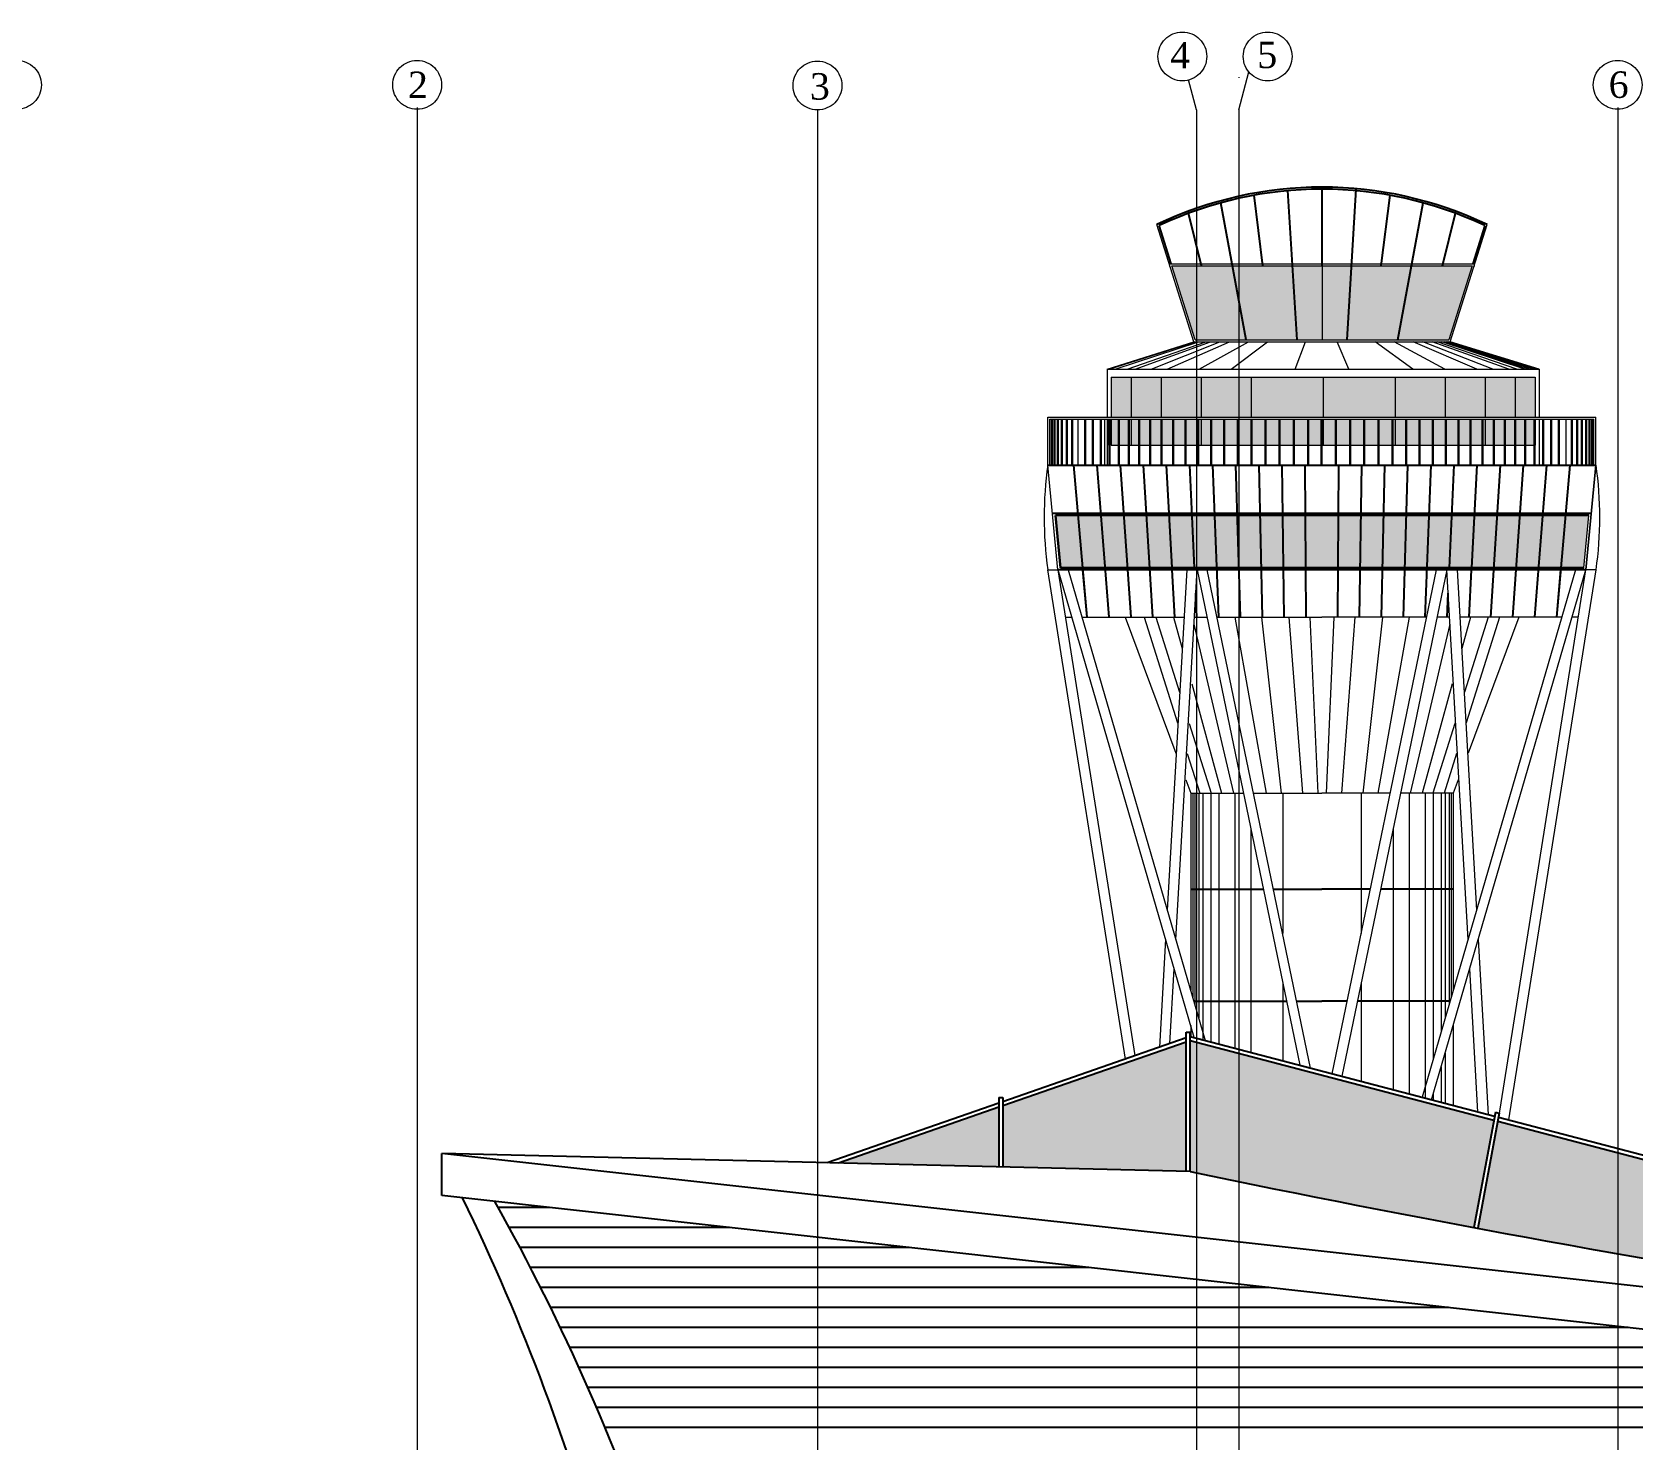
# Model space of a CAD drawing. Header units: metres. Extents: x 2330 to 2661, y 695 to 924.
# Drawn here: x 2503.13 to 2543.13, y 888.87 to 924.07 of the extents above; entities that cross this region are included whole.
import ezdxf

# ---------------------------------------------------------------- set-up
doc = ezdxf.new("R2010")
doc.units = ezdxf.units.M
doc.header["$LTSCALE"] = 20
doc.linetypes.add('ACAD_ISO02W100', pattern=[15, 12, -3])
doc.layers.add('Axis', color=254, linetype='ACAD_ISO02W100', lineweight=5)
doc.layers.add('Tree and Others', color=74, linetype='Continuous')
doc.styles.add('50TEXTO15', font='romans.shx', dxfattribs={"height": 0.15})

msp = doc.modelspace()

# ---------------------------------------------------------------- hatches: boundary and pattern name
h = msp.add_hatch(color=256)
h.set_gradient(color1=(0, 0, 255), color2=(0, 114, 153), tint=1)
h.paths.add_polyline_path([(2527.29, 897.19), (2523.284, 895.795), (2527.29, 895.697)])
h.paths.add_polyline_path([(2531.964, 898.817), (2527.39, 897.224), (2527.39, 895.695), (2531.964, 895.583)])
h.paths.add_polyline_path([(2539.657, 896.866), (2532.064, 898.857), (2532.064, 895.581, 0.004892), (2539.155, 894.183)])
h.paths.add_polyline_path([(2539.754, 896.841), (2539.253, 894.165, 0.00692), (2549.327, 892.428), (2549.617, 894.255)])
h.paths.add_polyline_path([(2553.815, 893.155), (2549.714, 894.23), (2549.426, 892.412, 0.002867), (2553.614, 891.775)])
h.paths.add_polyline_path([(2553.913, 893.129), (2553.712, 891.761, 0.003071), (2558.206, 891.134), (2558.318, 891.974)])
h.paths.add_polyline_path([(2558.415, 891.949), (2558.305, 891.12, 0.004248), (2564.532, 890.345)])
at = {"layer": 'Tree and Others', "lineweight": 9}
h = msp.add_hatch(color=256, dxfattribs=at)
h.set_gradient(color1=(33, 181, 169), one_color=1, tint=1)
h.paths.add_polyline_path([(2533.127, 918.223), (2531.612, 918.223), (2532.196, 916.37), (2533.471, 916.37)])
h.paths.add_polyline_path([(2534.626, 918.223), (2533.127, 918.223), (2533.471, 916.37), (2534.739, 916.37)])
h.paths.add_polyline_path([(2535.364, 918.223), (2534.626, 918.223), (2534.739, 916.37), (2535.364, 916.37)])
h = msp.add_hatch(color=256, dxfattribs=at)
h.set_gradient(color1=(33, 181, 169), rotation=180, one_color=1, tint=1)
h.paths.add_polyline_path([(2537.6, 918.223), (2539.115, 918.223), (2538.531, 916.37), (2537.256, 916.37)])
h.paths.add_polyline_path([(2536.102, 918.223), (2537.6, 918.223), (2537.256, 916.37), (2535.988, 916.37)])
h.paths.add_polyline_path([(2535.364, 918.223), (2536.102, 918.223), (2535.988, 916.37), (2535.364, 916.37)])
at = {"layer": 'Tree and Others'}
h = msp.add_hatch(color=256, dxfattribs=at)
h.set_gradient(color1=(164, 161, 106), color2=(238, 237, 227), rotation=180, tint=1, name='CYLINDER')
h.paths.add_polyline_path([(2530.593, 915.442), (2530.093, 915.442), (2530.093, 914.442), (2530.593, 914.442)])
h.paths.add_polyline_path([(2531.343, 915.442), (2530.593, 915.442), (2530.593, 914.442), (2531.343, 914.442)])
h.paths.add_polyline_path([(2532.343, 915.442), (2531.343, 915.442), (2531.343, 914.442), (2532.343, 914.442)])
h.paths.add_polyline_path([(2533.593, 915.442), (2532.343, 915.442), (2532.343, 914.442), (2533.593, 914.442)])
h.paths.add_polyline_path([(2535.391, 915.442), (2533.593, 915.442), (2533.593, 914.442), (2535.391, 914.442)])
h.paths.add_polyline_path([(2537.188, 915.442), (2535.391, 915.442), (2535.391, 914.442), (2537.188, 914.442)])
h.paths.add_polyline_path([(2538.438, 915.442), (2537.188, 915.442), (2537.188, 914.442), (2538.438, 914.442)])
h.paths.add_polyline_path([(2539.438, 915.442), (2538.438, 915.442), (2538.438, 914.442), (2539.438, 914.442)])
h.paths.add_polyline_path([(2540.188, 915.442), (2539.438, 915.442), (2539.438, 914.442), (2540.188, 914.442)])
h.paths.add_polyline_path([(2540.688, 915.442), (2540.188, 915.442), (2540.188, 914.442), (2540.688, 914.442)])
h.paths.add_polyline_path([(2540.687, 914.392), (2540.677, 914.392), (2540.677, 913.742), (2540.687, 913.742)])
h.paths.add_polyline_path([(2540.652, 914.392), (2540.444, 914.392), (2540.444, 913.742), (2540.652, 913.742)])
h.paths.add_polyline_path([(2540.419, 914.392), (2540.197, 914.392), (2540.197, 913.742), (2540.419, 913.742)])
h.paths.add_polyline_path([(2540.172, 914.392), (2539.937, 914.392), (2539.937, 913.742), (2540.172, 913.742)])
h.paths.add_polyline_path([(2539.912, 914.392), (2539.665, 914.392), (2539.665, 913.742), (2539.912, 913.742)])
h.paths.add_polyline_path([(2539.64, 914.392), (2539.438, 914.392), (2539.438, 913.742), (2539.64, 913.742)])
h.paths.add_polyline_path([(2539.438, 914.392), (2539.38, 914.392), (2539.38, 913.742), (2539.438, 913.742)])
h.paths.add_polyline_path([(2539.355, 914.392), (2539.085, 914.392), (2539.085, 913.742), (2539.355, 913.742)])
h.paths.add_polyline_path([(2539.06, 914.392), (2538.78, 914.392), (2538.78, 913.742), (2539.06, 913.742)])
h.paths.add_polyline_path([(2538.755, 914.392), (2538.465, 914.392), (2538.465, 913.742), (2538.755, 913.742)])
h.paths.add_polyline_path([(2538.44, 914.392), (2538.141, 914.392), (2538.141, 913.742), (2538.44, 913.742)])
h.paths.add_polyline_path([(2538.116, 914.392), (2537.81, 914.392), (2537.81, 913.742), (2538.116, 913.742)])
h.paths.add_polyline_path([(2537.785, 914.392), (2537.472, 914.392), (2537.472, 913.742), (2537.785, 913.742)])
h.paths.add_polyline_path([(2537.447, 914.392), (2537.188, 914.392), (2537.188, 913.742), (2537.447, 913.742)])
h.paths.add_polyline_path([(2537.188, 914.392), (2537.129, 914.392), (2537.129, 913.742), (2537.188, 913.742)])
h.paths.add_polyline_path([(2537.104, 914.392), (2536.78, 914.392), (2536.78, 913.742), (2537.104, 913.742)])
h.paths.add_polyline_path([(2536.755, 914.392), (2536.428, 914.392), (2536.428, 913.742), (2536.755, 913.742)])
h.paths.add_polyline_path([(2536.403, 914.392), (2536.072, 914.392), (2536.072, 913.742), (2536.403, 913.742)])
h.paths.add_polyline_path([(2536.047, 914.392), (2535.715, 914.392), (2535.715, 913.742), (2536.047, 913.742)])
h.paths.add_polyline_path([(2535.69, 914.392), (2535.391, 914.392), (2535.391, 913.742), (2535.69, 913.742)])
h.paths.add_polyline_path([(2535.344, 914.392), (2535.024, 914.392), (2535.024, 913.742), (2535.344, 913.742)])
h.paths.add_polyline_path([(2534.999, 914.392), (2534.666, 914.392), (2534.666, 913.742), (2534.999, 913.742)])
h.paths.add_polyline_path([(2534.641, 914.392), (2534.311, 914.392), (2534.311, 913.742), (2534.641, 913.742)])
h.paths.add_polyline_path([(2535.391, 914.392), (2535.369, 914.392), (2535.369, 913.742), (2535.391, 913.742)])
h.paths.add_polyline_path([(2534.286, 914.392), (2533.959, 914.392), (2533.959, 913.742), (2534.286, 913.742)])
h.paths.add_polyline_path([(2533.934, 914.392), (2533.61, 914.392), (2533.61, 913.742), (2533.934, 913.742)])
h.paths.add_polyline_path([(2533.585, 914.392), (2533.267, 914.392), (2533.267, 913.742), (2533.585, 913.742)])
h.paths.add_polyline_path([(2533.242, 914.392), (2532.929, 914.392), (2532.929, 913.742), (2533.242, 913.742)])
h.paths.add_polyline_path([(2532.904, 914.392), (2532.598, 914.392), (2532.598, 913.742), (2532.904, 913.742)])
h.paths.add_polyline_path([(2532.573, 914.392), (2532.343, 914.392), (2532.343, 913.742), (2532.573, 913.742)])
h.paths.add_polyline_path([(2532.343, 914.392), (2532.274, 914.392), (2532.274, 913.742), (2532.343, 913.742)])
h.paths.add_polyline_path([(2532.249, 914.392), (2531.959, 914.392), (2531.959, 913.742), (2532.249, 913.742)])
h.paths.add_polyline_path([(2531.934, 914.392), (2531.654, 914.392), (2531.654, 913.742), (2531.934, 913.742)])
h.paths.add_polyline_path([(2531.629, 914.392), (2531.358, 914.392), (2531.358, 913.742), (2531.629, 913.742)])
h.paths.add_polyline_path([(2531.333, 914.392), (2531.074, 914.392), (2531.074, 913.742), (2531.333, 913.742)])
h.paths.add_polyline_path([(2531.049, 914.392), (2530.801, 914.392), (2530.801, 913.742), (2531.049, 913.742)])
h.paths.add_polyline_path([(2530.776, 914.392), (2530.593, 914.392), (2530.593, 913.742), (2530.776, 913.742)])
h.paths.add_polyline_path([(2530.593, 914.392), (2530.542, 914.392), (2530.542, 913.742), (2530.593, 913.742)])
h.paths.add_polyline_path([(2530.517, 914.392), (2530.295, 914.392), (2530.295, 913.742), (2530.517, 913.742)])
h.paths.add_polyline_path([(2530.27, 914.392), (2530.093, 914.392), (2530.093, 913.742), (2530.27, 913.742)])
h = msp.add_hatch(color=256, dxfattribs=at)
h.set_gradient(color1=(33, 181, 169), rotation=180, one_color=1, tint=1, name='CYLINDER')
h.paths.add_polyline_path([(2542.033, 911.98), (2528.701, 911.98), (2528.824, 910.676), (2541.909, 910.676)])

# ---------------------------------------------------------------- linework, layer by layer
for p, q in [((2531.964, 895.581), (2531.964, 899.064)), ((2531.964, 899.064), (2532.064, 899.064)), ((2532.064, 895.581), (2532.064, 899.064)), ((2532.064, 898.96), (2539.675, 896.965)), ((2531.964, 898.923), (2527.39, 897.33)), ((2531.964, 898.817), (2527.39, 897.224)), ((2532.064, 898.857), (2539.657, 896.866)), ((2527.29, 897.436), (2527.29, 895.695)), ((2527.29, 897.436), (2527.39, 897.436)), ((2527.39, 897.436), (2527.39, 895.695)), ((2527.29, 897.296), (2523, 895.802)), ((2527.29, 897.19), (2523.284, 895.795)), ((2539.694, 897.064), (2539.155, 894.183)), ((2539.792, 897.045), (2539.253, 894.165)), ((2539.694, 897.064), (2539.792, 897.045)), ((2539.754, 896.841), (2549.617, 894.255)), ((2539.772, 896.94), (2549.632, 894.355)), ((2513.367, 894.986), (2513.367, 896.037)), ((2566.591, 890.112), (2513.367, 896.037)), ((2532.064, 895.581), (2513.367, 896.037)), ((2566.591, 889.061), (2513.367, 894.986))]:
    msp.add_line(p, q)
for centre, radius, start, end in [((2607.038, 1257.228), 369.337, 258.28778, 263.5998), ((2466.085, 871.599), 53.189, 14.8011, 26.0144), ((2467.499, 868.331), 54.128, 18.1677, 29.3209)]:
    msp.add_arc(centre, radius, start, end)
at = {"layer": 'Axis'}
for p, q in [((2533.28, 922.126), (2533.532, 923.071)), ((2532.228, 922.126), (2532.03, 922.868)), ((2533.28, 922.936), (2533.28, 922.923)), ((2512.755, 922.178), (2512.755, 870.392)), ((2542.755, 922.184), (2542.755, 870.392)), ((2522.755, 922.141), (2522.755, 870.392)), ((2532.228, 922.126), (2532.228, 870.392)), ((2532.228, 922.126), (2532.228, 870.392)), ((2533.28, 922.126), (2533.28, 870.392))]:
    msp.add_line(p, q, dxfattribs=at)
for centre in [(2531.873, 923.457), (2534.004, 923.457), (2502.751, 922.746), (2512.751, 922.746), (2522.755, 922.73), (2542.751, 922.746)]:
    msp.add_circle(centre, 0.61, dxfattribs=at)
at = {"layer": 'Tree and Others'}
for p, q in [((2533.471, 916.37), (2532.836, 919.799)), ((2533.882, 918.223), (2533.666, 919.988)), ((2534.739, 916.37), (2534.511, 920.102)), ((2535.364, 918.223), (2535.364, 920.14)), ((2535.988, 916.37), (2536.219, 920.14)), ((2536.845, 918.223), (2537.062, 919.987)), ((2537.256, 916.37), (2537.892, 919.798)), ((2532.355, 918.223), (2532.028, 919.537)), ((2538.372, 918.223), (2538.699, 919.536)), ((2531.596, 918.273), (2531.295, 919.228)), ((2539.43, 919.228), (2539.129, 918.273)), ((2528.512, 913.242), (2542.202, 913.242)), ((2529.385, 910.676), (2529.163, 913.242)), ((2529.385, 910.676), (2529.163, 913.242)), ((2530.041, 909.442), (2529.743, 913.242)), ((2530.041, 909.442), (2529.743, 913.242)), ((2530.59, 909.442), (2530.323, 913.242)), ((2530.59, 909.442), (2530.323, 913.242)), ((2531.139, 909.442), (2530.902, 913.242)), ((2531.139, 909.442), (2530.902, 913.242)), ((2531.619, 910.676), (2531.48, 913.242)), ((2531.619, 910.676), (2531.48, 913.242)), ((2532.177, 910.676), (2532.058, 913.242)), ((2532.177, 910.676), (2532.058, 913.242)), ((2532.781, 909.442), (2532.635, 913.242)), ((2532.781, 909.442), (2532.635, 913.242)), ((2533.327, 909.442), (2533.212, 913.242)), ((2533.327, 909.442), (2533.212, 913.242)), ((2533.874, 909.442), (2533.789, 913.242)), ((2533.874, 909.442), (2533.789, 913.242)), ((2534.42, 909.442), (2534.366, 913.242)), ((2534.42, 909.442), (2534.366, 913.242)), ((2534.966, 909.442), (2534.942, 913.242)), ((2535.357, 913.242), (2542.202, 913.242)), ((2535.757, 909.442), (2535.78, 913.242)), ((2536.303, 909.442), (2536.357, 913.242)), ((2536.303, 909.442), (2536.357, 913.242)), ((2536.849, 909.442), (2536.934, 913.242)), ((2536.849, 909.442), (2536.934, 913.242)), ((2537.395, 909.442), (2537.51, 913.242)), ((2537.395, 909.442), (2537.51, 913.242)), ((2537.942, 909.442), (2538.087, 913.242)), ((2537.942, 909.442), (2538.087, 913.242)), ((2538.546, 910.676), (2538.665, 913.242)), ((2538.546, 910.676), (2538.665, 913.242)), ((2539.103, 910.676), (2539.243, 913.242)), ((2539.103, 910.676), (2539.243, 913.242)), ((2539.584, 909.442), (2539.821, 913.242)), ((2539.584, 909.442), (2539.821, 913.242)), ((2540.133, 909.442), (2540.4, 913.242)), ((2540.133, 909.442), (2540.4, 913.242)), ((2540.682, 909.442), (2540.979, 913.242)), ((2540.682, 909.442), (2540.979, 913.242)), ((2541.338, 910.676), (2541.56, 913.242)), ((2541.338, 910.676), (2541.56, 913.242)), ((2542.088, 912.03), (2528.626, 912.03)), ((2528.701, 911.98), (2528.824, 910.676)), ((2528.824, 910.676), (2528.701, 911.98)), ((2542.033, 911.98), (2528.701, 911.98)), ((2541.955, 910.626), (2528.759, 910.626)), ((2541.909, 910.676), (2528.824, 910.676)), ((2529.491, 909.442), (2529.385, 910.676)), ((2529.491, 909.442), (2529.389, 910.626)), ((2531.686, 909.442), (2531.622, 910.626)), ((2539.036, 909.442), (2539.101, 910.626)), ((2541.231, 909.442), (2541.338, 910.676)), ((2541.231, 909.442), (2541.334, 910.626)), ((2532.234, 909.442), (2532.206, 910.044)), ((2538.489, 909.442), (2538.517, 910.044)), ((2532.081, 902.642), (2533.895, 902.642)), ((2534.151, 902.642), (2535.361, 902.642)), ((2536.572, 902.642), (2535.361, 902.642)), ((2538.642, 902.642), (2536.828, 902.642)), ((2532.16, 899.842), (2534.475, 899.842)), ((2534.731, 899.842), (2535.361, 899.842)), ((2535.991, 899.842), (2535.361, 899.842)), ((2538.563, 899.842), (2536.247, 899.842)), ((2516.062, 894.686), (2514.786, 894.686)), ((2520.554, 894.186), (2515.054, 894.186)), ((2525.046, 893.686), (2515.322, 893.686)), ((2529.538, 893.186), (2515.584, 893.186)), ((2534.03, 892.686), (2515.839, 892.686)), ((2538.522, 892.186), (2516.088, 892.186)), ((2543.014, 891.686), (2516.33, 891.686)), ((2547.506, 891.186), (2516.566, 891.186)), ((2551.997, 890.686), (2516.796, 890.686)), ((2554.151, 890.186), (2517.02, 890.186)), ((2554.151, 889.686), (2517.237, 889.686)), ((2554.151, 889.186), (2517.449, 889.186))]:
    msp.add_line(p, q, dxfattribs=at)
at = {"layer": 'Tree and Others', "lineweight": 20}
for p, q in [((2532.159, 916.32), (2531.234, 919.255)), ((2538.566, 916.32), (2539.49, 919.255)), ((2529.993, 915.642), (2532.158, 916.32)), ((2529.994, 915.642), (2532.159, 916.32)), ((2540.788, 915.642), (2538.567, 916.32)), ((2529.993, 915.642), (2540.732, 915.642)), ((2529.993, 915.642), (2529.993, 914.442)), ((2529.994, 915.642), (2540.788, 915.642)), ((2529.994, 915.642), (2540.787, 915.642)), ((2530.093, 915.442), (2530.093, 914.442)), ((2530.093, 915.442), (2540.688, 915.442)), ((2540.688, 915.442), (2540.688, 914.442)), ((2540.787, 915.642), (2540.787, 914.442)), ((2540.788, 915.642), (2540.788, 914.442)), ((2528.512, 913.242), (2542.202, 913.242)), ((2528.759, 910.626), (2528.512, 913.242)), ((2542.202, 913.242), (2541.955, 910.626)), ((2541.955, 910.626), (2542.202, 913.242)), ((2541.909, 910.676), (2542.033, 911.98)), ((2528.956, 909.442), (2529.111, 909.442)), ((2529.368, 909.442), (2531.915, 909.442)), ((2530.445, 909.442), (2531.709, 906.041)), ((2532.171, 909.442), (2532.485, 909.442)), ((2532.741, 909.442), (2535.361, 909.442)), ((2537.982, 909.442), (2535.361, 909.442)), ((2538.551, 909.442), (2538.238, 909.442)), ((2541.355, 909.442), (2538.807, 909.442)), ((2540.278, 909.442), (2539.014, 906.041)), ((2541.767, 909.442), (2541.611, 909.442)), ((2531.956, 905.377), (2532.081, 905.042)), ((2538.767, 905.377), (2538.642, 905.042)), ((2532.081, 905.042), (2533.397, 905.042)), ((2532.081, 905.042), (2533.397, 905.042)), ((2532.081, 905.042), (2532.081, 900.114)), ((2533.653, 905.042), (2535.361, 905.042)), ((2533.924, 905.042), (2535.361, 905.042)), ((2536.799, 905.042), (2535.361, 905.042)), ((2537.07, 905.042), (2535.361, 905.042)), ((2538.642, 905.042), (2537.326, 905.042)), ((2538.642, 905.042), (2537.326, 905.042)), ((2538.642, 905.042), (2538.642, 900.114)), ((2532.081, 899.233), (2532.081, 898.956)), ((2538.642, 899.233), (2538.642, 897.236))]:
    msp.add_line(p, q, dxfattribs=at)
at = {"layer": 'Tree and Others', "lineweight": 9}
for p, q in [((2531.544, 918.273), (2539.181, 918.273)), ((2531.544, 918.223), (2531.559, 918.223)), ((2532.196, 916.37), (2531.612, 918.223)), ((2531.612, 918.223), (2539.113, 918.223)), ((2535.364, 918.223), (2535.364, 916.37)), ((2539.113, 918.223), (2538.529, 916.37)), ((2539.165, 918.223), (2539.181, 918.223)), ((2532.158, 916.32), (2538.567, 916.32)), ((2532.159, 916.32), (2538.566, 916.32)), ((2532.196, 916.37), (2538.529, 916.37)), ((2528.512, 913.242), (2528.512, 914.442)), ((2528.512, 914.442), (2542.202, 914.442)), ((2528.562, 913.242), (2528.562, 914.392)), ((2528.562, 914.392), (2542.152, 914.392)), ((2542.152, 913.242), (2542.152, 914.392)), ((2542.202, 913.242), (2542.202, 914.442))]:
    msp.add_line(p, q, dxfattribs=at)
at = {"layer": 'Tree and Others', "lineweight": 0}
for p, q in [((2530.044, 915.642), (2532.189, 916.32)), ((2530.194, 915.642), (2532.278, 916.32)), ((2530.494, 915.642), (2532.456, 916.32)), ((2530.694, 915.642), (2532.575, 916.32)), ((2531.094, 915.642), (2532.812, 916.32)), ((2531.494, 915.642), (2533.05, 916.32)), ((2532.294, 915.642), (2533.525, 916.32)), ((2533.094, 915.642), (2534, 916.32)), ((2534.694, 915.642), (2534.949, 916.32)), ((2536.033, 915.642), (2535.744, 916.32)), ((2537.633, 915.642), (2536.694, 916.32)), ((2538.433, 915.642), (2537.169, 916.32)), ((2539.233, 915.642), (2537.644, 916.32)), ((2539.633, 915.642), (2537.881, 916.32)), ((2540.033, 915.642), (2538.119, 916.32)), ((2540.233, 915.642), (2538.237, 916.32)), ((2540.433, 915.642), (2538.356, 916.32)), ((2540.533, 915.642), (2538.415, 916.32)), ((2540.633, 915.642), (2538.475, 916.32)), ((2540.683, 915.642), (2538.504, 916.32)), ((2540.733, 915.642), (2538.534, 916.32)), ((2528.596, 914.392), (2528.596, 913.242)), ((2528.621, 914.392), (2528.621, 913.242)), ((2528.661, 914.392), (2528.661, 913.242)), ((2528.686, 914.392), (2528.686, 913.242)), ((2528.745, 914.392), (2528.745, 913.242)), ((2528.77, 914.392), (2528.77, 913.242)), ((2528.847, 914.392), (2528.847, 913.242)), ((2528.872, 914.392), (2528.872, 913.242)), ((2528.966, 914.392), (2528.966, 913.242)), ((2528.991, 914.392), (2528.991, 913.242)), ((2529.103, 914.392), (2529.103, 913.242)), ((2529.103, 914.392), (2529.103, 913.242)), ((2529.128, 914.392), (2529.128, 913.242)), ((2529.258, 914.392), (2529.258, 913.242)), ((2529.429, 914.392), (2529.429, 913.242)), ((2529.454, 914.392), (2529.454, 913.242)), ((2529.616, 914.392), (2529.616, 913.242)), ((2529.641, 914.392), (2529.641, 913.242)), ((2529.819, 914.392), (2529.819, 913.242)), ((2529.844, 914.392), (2529.844, 913.242)), ((2529.927, 914.392), (2529.927, 913.242)), ((2529.993, 914.392), (2529.993, 913.242)), ((2530.027, 914.392), (2530.027, 913.742)), ((2530.037, 914.392), (2530.037, 913.242)), ((2530.062, 914.392), (2530.062, 913.242)), ((2530.093, 914.392), (2530.093, 913.742)), ((2530.27, 914.392), (2530.27, 913.242)), ((2530.295, 914.392), (2530.295, 913.242)), ((2530.517, 914.392), (2530.517, 913.242)), ((2530.542, 914.392), (2530.542, 913.242)), ((2530.776, 914.392), (2530.776, 913.242)), ((2530.801, 914.392), (2530.801, 913.242)), ((2531.049, 914.392), (2531.049, 913.242)), ((2531.074, 914.392), (2531.074, 913.242)), ((2531.333, 914.392), (2531.333, 913.242)), ((2531.358, 914.392), (2531.358, 913.242)), ((2531.629, 914.392), (2531.629, 913.242)), ((2531.654, 914.392), (2531.654, 913.242)), ((2531.934, 914.392), (2531.934, 913.242)), ((2531.959, 914.392), (2531.959, 913.242)), ((2532.249, 914.392), (2532.249, 913.242)), ((2532.274, 914.392), (2532.274, 913.242)), ((2532.573, 914.392), (2532.573, 913.242)), ((2532.598, 914.392), (2532.598, 913.242)), ((2532.904, 914.392), (2532.904, 913.242)), ((2532.929, 914.392), (2532.929, 913.242)), ((2533.242, 914.392), (2533.242, 913.242)), ((2533.267, 914.392), (2533.267, 913.242)), ((2533.585, 914.392), (2533.585, 913.242)), ((2533.61, 914.392), (2533.61, 913.242)), ((2533.934, 914.392), (2533.934, 913.242)), ((2533.959, 914.392), (2533.959, 913.242)), ((2534.286, 914.392), (2534.286, 913.242)), ((2534.311, 914.392), (2534.311, 913.242)), ((2534.641, 914.392), (2534.641, 913.242)), ((2534.666, 914.392), (2534.666, 913.242)), ((2534.999, 914.392), (2534.999, 913.242)), ((2535.024, 914.392), (2535.024, 913.242)), ((2535.344, 913.242), (2535.344, 914.392)), ((2535.369, 913.242), (2535.369, 914.392)), ((2535.69, 914.392), (2535.69, 913.242)), ((2535.715, 914.392), (2535.715, 913.242)), ((2536.047, 914.392), (2536.047, 913.242)), ((2536.072, 914.392), (2536.072, 913.242)), ((2536.403, 914.392), (2536.403, 913.242)), ((2536.428, 914.392), (2536.428, 913.242)), ((2536.755, 914.392), (2536.755, 913.242)), ((2536.78, 914.392), (2536.78, 913.242)), ((2537.104, 914.392), (2537.104, 913.242)), ((2537.129, 914.392), (2537.129, 913.242)), ((2537.447, 914.392), (2537.447, 913.242)), ((2537.472, 914.392), (2537.472, 913.242)), ((2537.785, 914.392), (2537.785, 913.242)), ((2537.81, 914.392), (2537.81, 913.242)), ((2538.116, 914.392), (2538.116, 913.242)), ((2538.141, 914.392), (2538.141, 913.242)), ((2538.44, 914.392), (2538.44, 913.242)), ((2538.465, 914.392), (2538.465, 913.242)), ((2538.755, 914.392), (2538.755, 913.242)), ((2538.78, 914.392), (2538.78, 913.242)), ((2539.06, 914.392), (2539.06, 913.242)), ((2539.085, 914.392), (2539.085, 913.242)), ((2539.355, 914.392), (2539.355, 913.242)), ((2539.38, 914.392), (2539.38, 913.242)), ((2539.64, 914.392), (2539.64, 913.242)), ((2539.665, 914.392), (2539.665, 913.242)), ((2539.912, 914.392), (2539.912, 913.242)), ((2539.937, 914.392), (2539.937, 913.242)), ((2540.172, 914.392), (2540.172, 913.242)), ((2540.197, 914.392), (2540.197, 913.242)), ((2540.419, 914.392), (2540.419, 913.242)), ((2540.444, 914.392), (2540.444, 913.242)), ((2540.652, 914.392), (2540.652, 913.242)), ((2540.677, 914.392), (2540.677, 913.242)), ((2540.687, 914.392), (2540.687, 913.742)), ((2540.787, 914.392), (2540.787, 913.242)), ((2540.87, 914.392), (2540.87, 913.242)), ((2540.895, 914.392), (2540.895, 913.242)), ((2541.073, 914.392), (2541.073, 913.242)), ((2541.098, 914.392), (2541.098, 913.242)), ((2541.26, 914.392), (2541.26, 913.242)), ((2541.285, 914.392), (2541.285, 913.242)), ((2541.456, 914.392), (2541.456, 913.242)), ((2541.585, 914.392), (2541.585, 913.242)), ((2541.61, 914.392), (2541.61, 913.242)), ((2541.61, 914.392), (2541.61, 913.242)), ((2541.722, 914.392), (2541.722, 913.242)), ((2541.747, 914.392), (2541.747, 913.242)), ((2541.842, 914.392), (2541.842, 913.242)), ((2541.867, 914.392), (2541.867, 913.242)), ((2541.944, 914.392), (2541.944, 913.242)), ((2541.969, 914.392), (2541.969, 913.242)), ((2542.028, 914.392), (2542.028, 913.242)), ((2542.053, 914.392), (2542.053, 913.242)), ((2542.093, 914.392), (2542.093, 913.242)), ((2542.118, 914.392), (2542.118, 913.242)), ((2530.093, 913.742), (2540.687, 913.742)), ((2530.922, 909.442), (2531.754, 906.799)), ((2531.209, 909.442), (2531.8, 907.564)), ((2531.652, 909.442), (2531.866, 908.659)), ((2533.184, 909.442), (2533.964, 905.042)), ((2533.847, 909.442), (2534.34, 905.042)), ((2534.537, 909.442), (2534.874, 905.042)), ((2535.062, 909.442), (2535.256, 905.042)), ((2535.661, 909.442), (2535.466, 905.042)), ((2536.185, 909.442), (2535.849, 905.042)), ((2536.876, 909.442), (2536.383, 905.042)), ((2537.538, 909.442), (2536.759, 905.042)), ((2539.071, 909.442), (2538.857, 908.659)), ((2539.513, 909.442), (2538.923, 907.564)), ((2539.801, 909.442), (2538.968, 906.799)), ((2532.162, 909.268), (2533.153, 905.042)), ((2538.561, 909.268), (2537.569, 905.042)), ((2532.107, 907.776), (2532.854, 905.042)), ((2538.616, 907.776), (2537.868, 905.042)), ((2532.045, 906.786), (2532.593, 905.042)), ((2538.678, 906.786), (2538.129, 905.042)), ((2531.997, 906.029), (2532.308, 905.042)), ((2538.726, 906.029), (2538.415, 905.042)), ((2532.131, 905.042), (2532.131, 899.942)), ((2532.181, 905.042), (2532.181, 899.77)), ((2532.281, 905.042), (2532.281, 899.426)), ((2532.381, 905.042), (2532.381, 898.877)), ((2532.581, 905.042), (2532.581, 898.825)), ((2532.781, 905.042), (2532.781, 898.773)), ((2533.181, 905.042), (2533.181, 898.668)), ((2534.381, 905.042), (2534.381, 901.534)), ((2536.342, 905.042), (2536.342, 901.534)), ((2537.542, 905.042), (2537.542, 897.524)), ((2537.942, 905.042), (2537.942, 897.419)), ((2538.142, 905.042), (2538.142, 898.395)), ((2538.342, 905.042), (2538.342, 899.082)), ((2538.442, 905.042), (2538.442, 899.426)), ((2538.542, 905.042), (2538.542, 899.77)), ((2538.592, 905.042), (2538.592, 899.942)), ((2533.581, 904.157), (2533.581, 898.563)), ((2537.142, 904.157), (2537.142, 897.629)), ((2534.381, 900.299), (2534.381, 898.353)), ((2536.342, 900.299), (2536.342, 897.839)), ((2538.342, 898.202), (2538.342, 897.314)), ((2538.442, 898.546), (2538.442, 897.288)), ((2538.142, 897.514), (2538.142, 897.367))]:
    msp.add_line(p, q, dxfattribs=at)
at = {"layer": 'Tree and Others', "lineweight": 5}
for p, q in [((2530.593, 915.442), (2530.593, 914.442)), ((2531.343, 915.442), (2531.343, 914.442)), ((2532.343, 915.442), (2532.343, 914.442)), ((2533.593, 915.442), (2533.593, 914.442)), ((2535.391, 915.442), (2535.391, 914.442)), ((2537.188, 915.442), (2537.188, 914.442)), ((2538.438, 915.442), (2538.438, 914.442)), ((2539.438, 915.442), (2539.438, 914.442)), ((2540.188, 915.442), (2540.188, 914.442)), ((2530.593, 914.392), (2530.593, 913.742)), ((2532.343, 914.392), (2532.343, 913.742)), ((2535.391, 914.392), (2535.391, 913.742)), ((2537.188, 914.392), (2537.188, 913.742)), ((2539.438, 914.392), (2539.438, 913.742))]:
    msp.add_line(p, q, dxfattribs=at)
at = {"layer": 'Tree and Others', "color": 6, "lineweight": 20}
for p, q in [((2530.45, 898.396), (2528.511, 910.626)), ((2528.511, 910.626), (2529.023, 910.626)), ((2532.168, 898.933), (2528.767, 910.626)), ((2530.694, 898.481), (2528.768, 910.626)), ((2529.023, 910.626), (2532.445, 898.86)), ((2531.983, 910.626), (2531.497, 902.121)), ((2531.711, 901.385), (2532.239, 910.626)), ((2531.983, 910.626), (2532.495, 910.626)), ((2532.239, 910.626), (2534.807, 898.241)), ((2535.078, 898.17), (2532.495, 910.626)), ((2535.616, 898.029), (2538.227, 910.626)), ((2538.484, 910.626), (2535.858, 897.966)), ((2541.7, 910.626), (2537.864, 897.44)), ((2538.102, 897.377), (2541.956, 910.626)), ((2539.012, 901.385), (2538.484, 910.626)), ((2538.74, 910.626), (2539.226, 902.121)), ((2539.784, 896.936), (2541.955, 910.626)), ((2540.031, 896.872), (2542.212, 910.626)), ((2542.212, 910.626), (2541.7, 910.626)), ((2531.455, 901.385), (2531.301, 898.692)), ((2539.268, 901.385), (2539.518, 897.006)), ((2531.562, 898.783), (2531.669, 900.649)), ((2539.258, 897.074), (2539.054, 900.649))]:
    msp.add_line(p, q, dxfattribs=at)
at = {"layer": 'Tree and Others'}
for radius, start, end in [(9.579, 64.4736, 115.5264), (9.529, 64.7347, 115.2653)]:
    msp.add_arc((2535.362, 910.61), radius, start, end, dxfattribs=at)
at = {"layer": 'Tree and Others', "color": 6, "lineweight": 20}
for centre, start, end in [((2537.572, 911.932), 171.7712, 188.1991), ((2533.151, 911.932), 351.8009, 8.2288)]:
    msp.add_arc(centre, 9.154, start, end, dxfattribs=at)

# ---------------------------------------------------------------- texts
at = {"layer": 'Axis', "char_height": 0.66171, "width": 4.41135, "attachment_point": 5, "style": '50TEXTO15'}
for s, insert in [('{\\fBookman Old Style|b0|i0|c0|p18;4}', (2531.817, 923.487)), ('{\\fBookman Old Style|b0|i0|c0|p18;5}', (2533.993, 923.492)), ('{\\fBookman Old Style|b0|i0|c0|p18;2}', (2512.77, 922.747)), ('{\\fBookman Old Style|b0|i0|c0|p18;3}', (2522.814, 922.704)), ('{\\fBookman Old Style|b0|i0|c0|p18;6}', (2542.776, 922.747))]:
    msp.add_mtext(s, dxfattribs=dict(at, insert=insert))

doc.saveas('drawing.dxf')
